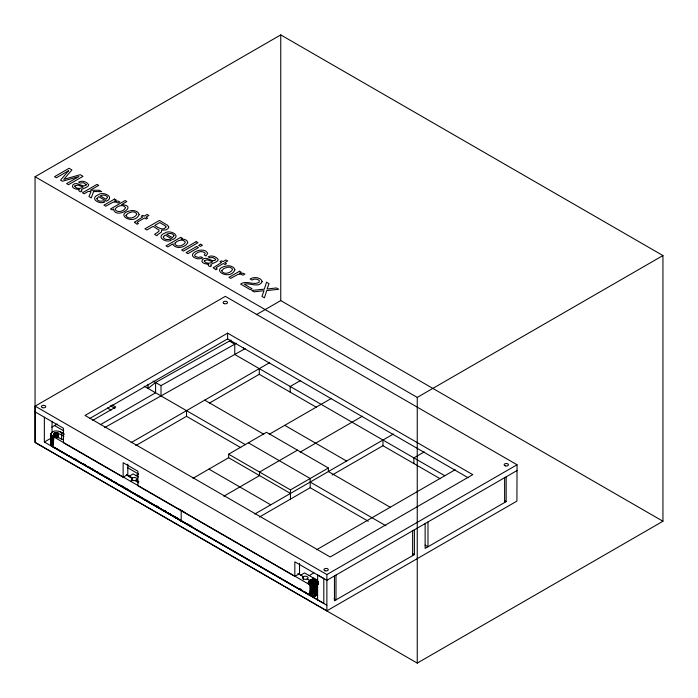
<?xml version="1.0" encoding="UTF-8"?>
<svg xmlns="http://www.w3.org/2000/svg" width="698" height="698" viewBox="0 0 698 698"><rect width="100%" height="100%" fill="white"/><g stroke="black" fill="none" stroke-linecap="round" stroke-linejoin="round"><path stroke-width="1.05" d="M54.418 436.006L54.418 432.917L56.337 432.463L63.963 436.215M290.464 499.105L290.464 489.891L328.383 468L266.54 432.298L228.63 454.189L228.63 457.731L290.464 493.434M259.473 517L310.191 487.719L310.191 478.505L248.348 442.802M311.099 584.278L311.099 582.219L313.751 580.431M311.369 583.903L311.369 581.844L308.481 583.441C310.436 586.25 314.737 586.241 317.564 584.845M335.991 575.056L335.991 599.879L334.106 598.788M412.631 555.634L412.631 530.812M427.987 521.947L427.987 546.77L425.161 545.129M504.628 502.516L504.628 477.694M53.982 435.299L54.418 432.917M313.716 584.147L313.725 581.059L316.569 579.837L317.503 580.378L315.644 581.521L312.364 581.268L308.481 583.441L308.289 582.629L309.022 581.059L313.864 578.276M318.122 584.069L316.438 585.343L317.564 595.124L313.725 596.04L309.886 595.124L52.446 446.493L50.928 444.556L50.998 433.458C54.051 428.816 60.787 431.381 64.242 434.208L60.203 431.861M316.29 584.2L316.072 581.844L311.884 579.349M50.928 444.556L50.998 433.458L50.928 444.556L50.928 434.278M57.707 437.035L52.812 436.416L52.446 446.493L51.87 435.805L51.224 435.072L51.224 445.359L51.87 435.805L309.886 584.845L309.886 595.124L304.468 591.599M51.32 435.7L50.998 443.745L51.443 442.96M315.985 583.833L316.072 581.844L317.564 580.413L313.725 579.488L309.886 580.413L307.242 578.886L307.242 579.331M315.47 584.531L315.644 581.521L317.564 580.413M314.885 584.305L315.077 581.268L317.503 580.378L314.423 581.111L314.205 584.182M309.886 595.124L311.011 585.343L311.805 583.737L311.099 582.219L309.022 584.191L311.099 583.031L309.886 584.845L311.805 583.737L314.423 584.139L318.244 582.211M53.886 437.838L52.812 446.694L185.031 522.793M53.99 433.24L53.99 434.81L60.935 438.894A2.713 1.571 0 0 0 63.553 439.304M316.072 583.406L316.342 582.219L317.73 581.443M315.644 583.737L313.725 585.762L312.32 595.935L312.32 585.657L313.725 584.191L311.011 585.343L311.011 595.621L312.32 585.657L314.423 584.139M312.364 583.982L311.011 585.343L313.018 584.139M309.886 584.845L311.369 583.406M311.011 582.629L309.022 584.191L311.369 581.844L311.456 583.833M317.764 581.582L316.438 582.629L318.122 582.088M231.134 340.092L155.593 382.513L148.028 388.428L148.028 384.31M314.868 578.851L308.289 582.629L312.32 579.602L308.481 581.818L311.011 579.907L309.022 581.059M308.481 583.441L313.725 579.488M318.218 582.376L313.725 585.762L313.725 596.04L317.564 595.124L315.13 595.935L314.702 585.683L318.262 583.24M308.289 582.629L314.458 578.616M315.077 583.982L312.32 585.657L318.131 582.298M309.197 575.58L313.864 572.779M312.364 584.357L312.364 581.268L316.438 579.907L314.423 581.111L314.423 584.2M313.812 578.241L312.556 578.991L312.739 579.567M35.057 176.751L280.753 34.9L662.943 255.555L662.943 521.249L417.247 663.1L35.057 442.445L35.057 176.751L417.247 397.406L662.943 255.555M35.144 406.14L225.314 296.345L517.044 464.763L516.913 501.103L326.873 610.82L35.144 442.392L35.144 406.14L326.873 574.559L517.044 464.763M51.818 427.089L57.192 423.991M256.279 314.719L280.753 300.594L662.943 521.249M227.618 333.129L85.043 415.441L330.189 556.978L472.764 474.657L227.618 333.129L227.618 338.888L468.053 477.702M60.813 432.254L61.747 433.781L61.555 439.007M44.358 417.212L44.358 442.035L51.181 438.1M89.763 418.477L227.618 338.888M92.755 420.336L115.789 407.039L112.134 404.927M100.189 424.785L155.593 392.791L155.593 382.513M104.578 427.638L245.207 348.581M131.102 442.637L269.655 362.646M135.805 445.594L186.514 416.322L240.854 447.688M209.409 403.095L259.29 374.303L316.438 407.3M35.144 411.899L63.422 428.223L63.422 442.759L123.145 477.24L127.804 474.553L127.804 464.161M129.296 476.149L133.117 473.933L138.396 476.987M135.831 475.608L138.544 474.038L127.298 467.547M300.594 380.489L290.202 386.483L290.202 392.154M130.474 481.254L132.978 480.372A2.67 1.536 0 0 0 135.002 480.529L136.197 480.128L138.928 481.707M192.945 478.339L228.63 457.731M269.271 434.269L331.506 398.34M297.461 450.149L259.551 472.04L259.551 475.582L223.866 496.191M300.192 452.121L362.428 416.191M254.779 514.042L393.349 434.034M332.143 475.041L382.958 445.708L440.106 478.706M424.236 451.903L413.879 457.888L413.879 463.559M316.613 549.736L455.166 469.745M123.145 477.24L123.145 462.704L137.899 471.22L137.899 485.756L294.826 576.365L299.521 573.66L299.521 563.269M300.751 575.135L304.59 572.918L316.569 579.837M318.244 583.144L313.725 585.762L314.702 595.97L317.564 595.124M315.13 595.935L315.13 585.657L318.201 583.877M317.764 584.575L316.438 585.343L316.438 595.621L315.13 585.657M517.044 470.531L326.873 580.326L294.826 561.829L294.826 576.365M317.573 599.879L317.669 575.004L323.802 578.555L323.802 603.369L69.076 455.873M326.786 605.192L44.358 442.035M414.385 529.799L414.385 554.613L334.455 600.76L334.455 575.946M506.163 476.813L506.163 501.635L425.134 548.41L425.134 523.587M315.644 579.305L312.364 581.268L312.564 584.305M153.071 381.056L161.011 385.636L236.517 343.207M318.114 583.886L314.702 585.683L314.702 595.97M316.342 583.031L318.087 582.219M313.018 584.2L313.018 581.111L316.438 579.907M317.642 581.321L316.072 581.844L316.072 583.894M54.008 447.139L52.812 446.694L52.812 436.416M178.479 508.781L184.071 512.018M186.951 523.779L191.758 526.24M229.38 341.078L234.764 344.193L234.764 354.471L444.792 475.731M504.375 500.597L506.163 501.635M284.74 425.335L346.574 461.038M204.706 400.146L263.731 434.217M390.217 507.245L328.383 471.543L328.383 468M144.154 386.195L245.539 444.722M310.191 482.048L385.863 525.742M310.191 487.719L368.274 521.258M412.597 553.584L414.385 554.613M228.63 454.189L290.464 489.891M110.301 405.739L114.873 408.374M107.562 407.964L111.218 410.075M208.911 469.117L270.745 504.82M54.523 425.536L63.762 430.867M126.713 474.657L132.428 477.955A2.67 1.536 0 0 1 136.197 477.955A2.67 1.536 0 0 1 136.197 480.128M297.95 573.52L303.394 576.661L303.394 579.706M54.95 447.688L62.488 452.051M64.373 453.142L67.191 454.782M75.079 458.9L76.955 459.999M83.524 463.83L85.4 464.929M88.218 466.569L90.103 467.669M91.979 468.768L93.855 469.859M96.673 471.508L98.549 472.598M101.367 474.247L103.243 475.338M106.061 476.987L111.697 480.276M114.516 481.917L117.334 483.557M119.21 484.656L130.482 491.235M132.358 492.326L135.176 493.975M137.052 495.065L143.631 498.904M145.507 500.004L181.192 520.821L181.192 510.543M121.321 485.511L124.122 487.169M125.998 488.268L128.807 489.926M139.094 495.99L143.771 498.756M145.646 499.855L148.447 501.513M151.257 503.171L153.124 504.27M155.933 505.928L161.543 509.235M163.419 510.343L181.192 520.821L173.95 516.119M156.029 505.78L157.888 506.896M164.414 510.796L166.281 511.913M169.073 513.58L181.192 520.821L173.802 516.284M156.09 505.588L157.949 506.713M164.458 510.666L166.316 511.8M170.966 514.618L169.108 513.492L171.027 514.583M173.758 516.311L181.192 520.821M164.562 510.613L166.412 511.747M135.002 480.529L138.623 482.885M126.704 475.094L131.87 478.453L131.87 480.512M299.948 588.658L301.754 589.836M132.393 480.154L132.001 479.814A2.67 1.536 0 0 1 131.739 478.645L132.428 477.955L132.428 479.831M313.018 581.111L313.219 584.182M311.971 584.531L311.805 581.521L311.805 584.601M311.099 582.219L311.151 584.2M315.644 581.521L315.644 584.601M417.247 397.406L417.247 663.1M382.958 440.037L382.958 445.708M326.873 574.559L326.873 610.82M316.342 582.219L316.342 584.278M315.077 581.268L315.077 584.357M280.753 34.9L280.753 300.594M259.29 368.631L259.29 374.303M243.523 347.491L243.523 349.55M186.514 410.642L186.514 416.322M161.011 385.636L161.011 395.923M58.257 432.917L58.257 437.829M57.698 432.673L57.698 437.812M57.044 432.516L57.044 437.655M56.337 432.463L56.337 436.573M55.639 432.516L55.639 436.625M54.985 432.673L54.985 435.753M53.72 433.624L53.72 435.674M52.036 421.418L52.036 432.21M51.87 435.805L51.87 446.083M207.638 253.461L205.989 255.974L204.261 254.971L205.168 253.618L204.915 252.912C201.94 250.198 196.871 252.013 194.768 254.945A3.089 1.78 0 0 0 195.187 256.367L198.223 257.422L200.98 256.864L202.708 257.867L200.361 258.618A5.139 2.966 0 0 1 197.08 258.67C183.286 254.674 204.453 245.05 207.638 253.461M134.461 222.252L137.035 224.276L138.44 223.465L137.201 222.662L137.567 222.016L144.486 218.029L146.179 219.006L147.627 218.16L145.934 217.183L148.892 215.481L147.095 214.443L144.137 216.144L142.706 215.316L141.249 216.162L142.68 216.991L134.461 222.252M213.274 267.753L215.857 269.786L217.261 268.974L216.022 268.172L216.389 267.526L223.308 263.53L224.992 264.507L226.449 263.67L224.756 262.692L227.714 260.982L225.916 259.944L222.959 261.654L221.519 260.825L220.071 261.663L221.502 262.492L213.274 267.753M96.856 198.607C97.179 201.268 101.07 201.556 103.147 200.876L104.892 201.888C99.5 204.994 88.864 198.372 98.444 194.716C103.051 190.929 115.344 197.072 106.445 201.164L98.688 196.679L96.856 198.607M163.297 236.971C163.611 239.623 167.503 239.911 169.579 239.231L171.333 240.243C165.932 243.349 155.296 236.727 164.876 233.071C169.483 229.284 181.777 235.427 172.886 239.519L165.121 235.034L163.297 236.971M86.151 184.586L86.098 185.171C82.19 188.006 77.112 180.782 72.941 184.813C70.419 188.146 76.92 189.699 79.302 189.324L78.63 190.074L79.319 191.217L80.724 191.828L82.032 191.06C78.202 189.271 88.419 187.893 88.672 185.118L88.576 184.595C86.491 181.602 81.928 180.18 78.656 182.073L80.314 183.033L83.324 182.693L86.151 184.586M215.647 259.342L215.595 259.935C211.686 262.771 206.608 255.538 202.437 259.577C199.907 262.91 206.416 264.463 208.798 264.088L208.126 264.83L208.815 265.982L210.22 266.584L211.529 265.825C207.699 264.036 217.916 262.657 218.169 259.883L218.073 259.359C215.987 256.367 211.424 254.945 208.152 256.838L209.81 257.798L212.82 257.457L215.647 259.342M126.041 215.307L125.98 215.839C128.223 219.835 135.115 217.828 136.817 214.312L136.25 213.143L134.653 212.201A3.429 1.981 0 0 0 131.87 211.948L128.127 213.248L126.041 215.307M221.763 270.571L221.694 271.094C223.936 275.099 230.829 273.093 232.53 269.568L231.972 268.398L230.366 267.465A3.429 1.981 0 0 0 227.583 267.203L223.84 268.512L221.763 270.571M168.768 227.033L168.07 228.612L165.723 229.956L161.526 230.174L161.491 232.059L157.573 234.729L156.989 235.802L154.572 234.406L158.812 231.413L159.1 230.131L153.124 226.37L146.885 229.965L144.922 228.831L159.449 220.446L167.572 225.271L168.768 227.033M125.57 207.655C124.2 211.197 117.744 213.265 115.205 209.74L115.17 209.095C116.941 205.788 123.433 203.886 125.57 207.655M113.512 209.138C115.458 219.887 139.05 205.683 121.557 204.593L126.827 201.548L125.099 200.553L110.511 208.972L112.16 209.915L113.512 209.138M139.19 214.513C134.295 226.388 112.204 213.562 131.87 210.543A6.186 3.569 0 0 1 135.909 211.162L137.995 212.34L139.19 214.513M234.903 269.777C230.017 281.652 207.917 268.817 227.583 265.798A6.186 3.569 0 0 1 231.623 266.418L233.708 267.604L234.903 269.777M74.878 185.938L74.773 186.479C76.588 189.097 80.872 188.896 83.202 186.977L77.731 185.075L74.878 185.938M204.374 260.703L204.27 261.244C206.084 263.861 210.368 263.661 212.698 261.741L207.227 259.839L204.374 260.703M107.518 197.359L106.035 199.288L100.146 195.894C102.379 194.742 106.462 194.559 107.518 197.359M173.95 235.715L172.467 237.643L166.586 234.249C168.811 233.097 172.895 232.914 173.95 235.715M166.002 226.92C163.602 231.404 157.478 227.339 154.764 225.419L159.729 222.557L165.365 225.899L166.002 226.92M262.178 281.634C258.81 288.396 249.814 282.42 244.274 284.252L252.013 288.719L250.329 289.687L240.601 284.077C246.359 279.846 253.706 285.892 259.246 282.132L259.22 280.509L257.361 279.322L254.377 279.095L251.899 280.046L250.093 278.999C253.714 276.635 260.738 277.001 262.178 281.634M187.745 242.625C185.467 247.485 176.812 249.448 173.209 244.972L173.174 243.768L167.764 246.9L165.976 245.871L180.747 237.337L182.483 238.341L181.079 239.152C183.548 238.925 187.535 239.562 187.745 242.625M266.514 282.254L264.306 289.155L251.655 290.455L254.028 291.825L264.027 290.7L261.968 296.414L264.411 297.819L266.749 290.569L278.711 289.295L276.364 287.942L267.125 289.024L268.974 283.676L266.514 282.254M93.602 191.549L91.255 197.848L88.978 196.539L91.019 191.54L88.157 191.47L84.179 193.765L82.469 192.779L97.005 184.385L98.715 185.38L90.278 190.249L99.343 190.284L101.62 191.601L93.602 191.549M175.119 242.991L174.866 244.265C177.467 247.616 183.33 245.705 185.232 242.52L185.214 241.874C182.763 238.515 177.501 240.461 175.119 242.991M68.64 170.644L60.56 180.128L62.506 181.253L78.909 176.568L66.615 183.626L68.483 184.7L83.018 176.315L80.226 174.701L63.797 179.403L71.903 169.902L69.085 168.27L54.557 176.664L56.433 177.746L68.64 170.644M114.551 199.07L103.958 205.186L105.738 206.207L113.076 202.184L116.077 202.088L118.014 203.013L119.89 201.931L118.18 201.111L114.411 201.103L116.243 200.038L114.551 199.07M196.19 241.656L181.655 250.041L183.443 251.071L197.97 242.677L196.19 241.656M196.653 246.525L186.113 252.615L187.919 253.662L198.468 247.572L196.653 246.525M200.64 244.221L198.625 245.391L200.431 246.429L202.455 245.268L200.64 244.221M239.545 271.234L228.953 277.35L230.733 278.371L238.07 274.349L241.072 274.253L243.009 275.187L244.885 274.096L243.174 273.276L239.405 273.267L241.238 272.211L239.545 271.234M303.394 578.886A2.713 1.571 0 0 0 307.94 578.18A2.713 1.571 0 0 0 304.616 576.26A2.713 1.571 0 0 0 303.394 578.886M224.224 303.639A2.19 1.265 0 0 0 227.513 302.548A2.19 1.265 0 0 0 224.224 301.449A2.19 1.265 0 0 0 224.224 303.639M505.212 465.854A2.173 1.256 0 0 0 508.467 464.763A2.173 1.256 0 0 0 505.212 463.681A2.173 1.256 0 0 0 505.212 465.854M325.015 570.772A2.173 1.256 0 0 0 328.278 569.69A2.173 1.256 0 0 0 325.015 568.6A2.173 1.256 0 0 0 325.015 570.772M42.499 407.667A2.173 1.256 0 0 0 45.763 406.576A2.173 1.256 0 0 0 42.499 405.494A2.173 1.256 0 0 0 42.499 407.667"/></g></svg>
